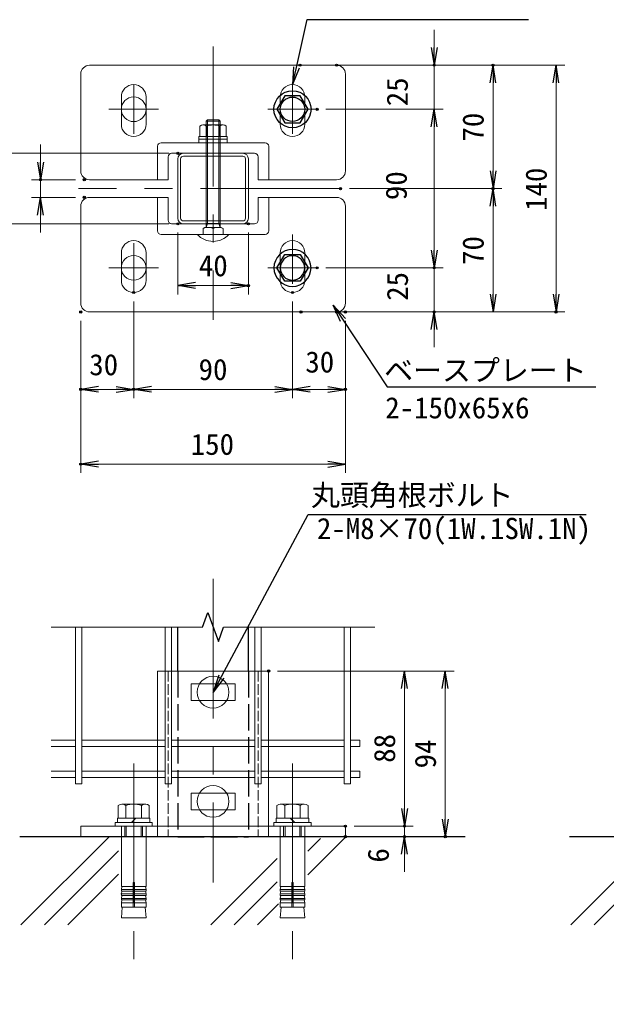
# Model space of a CAD drawing. Units: millimetres, scale not verified, with parts at other scales. Extents: x -4200 to 4200, y -2970 to 2970.
# Drawn here: x 1144 to 2475, y -893 to 1309 of the extents above; entities that cross this region are included whole.
import ezdxf
from ezdxf.enums import TextEntityAlignment as Align

# ---------------------------------------------------------------- set-up
doc = ezdxf.new("R2010")
doc.units = ezdxf.units.MM
doc.header["$LTSCALE"] = 10
doc.header["$PDMODE"] = 32
doc.header["$PDSIZE"] = 5
doc.linetypes.add('DASHED', pattern=[7.5, 6, -1.5])
doc.linetypes.add('USER1', pattern=[50.8, 31.75, -6.35, 6.35, -6.35])
for name, color, linetype, lineweight in [('0-0_D-STR-DIM', 7, 'Continuous', 13), ('0-1_D-STR3', 3, 'Continuous', 13), ('0-2_D-BMK', 2, 'USER1', 13), ('0-3_D-STR1', 1, 'Continuous', 25), ('0-4_D-STR2', 7, 'Continuous', 13), ('0-5_0', 7, 'Continuous', 25), ('0-7_D-STR-TXT', 7, 'Continuous', 25), ('0-A_D-DCR-HCH', 7, 'Continuous', 13), ('0-B_40', 1, 'Continuous', 5), ('0-C_D-BGD', 7, 'Continuous', 25)]:
    doc.layers.add(name, color=color, linetype=linetype, lineweight=lineweight)
doc.layers.add('0-6_Defpoints', color=7, linetype='Continuous')
doc.styles.add('ＭＳ ゴシック', font='')
doc.styles.get('ＭＳ ゴシック').set_extended_font_data('MS Gothic')

# ---------------------------------------------------------------- blocks, each defined once
blk = doc.blocks.new('M10-平')
at = {"layer": '0-5_0', "color": 3}
blk.add_lwpolyline([(76.28, -44.04), (76.28, 44.04), (0, 88.08), (-76.28, 44.04), (-76.28, -44.04), (0, -88.08)], close=True, dxfattribs=at)
for radius in [105.01, 69.26]:
    blk.add_circle((0, 0), radius, dxfattribs=at)
blk = doc.blocks.new('_Open')
at = {"layer": '0-5_0'}
blk.add_line((-10, 1.667), (0, 0), dxfattribs=at)
blk.add_lwpolyline([(-10, -1.667), (0, 0), (-10, 0)], dxfattribs=at)
blk = doc.blocks.new('ベースプレート部品\u3000平面図')
at = {"layer": '0-1_D-STR3'}
for p, q in [((-6588.24, 53459.09), (-7988.24, 53459.09)), ((-8038.24, 53409.09), (-8038.24, 52859.09)), ((-6538.24, 52859.09), (-6538.24, 53409.09)), ((-7808.25, 53124.09), (-7808.25, 53279.08)), ((-7668.25, 53124.09), (-7668.25, 53279.08)), ((-6908.25, 53124.09), (-6908.25, 53279.08)), ((-6768.25, 53124.09), (-6768.25, 53279.08)), ((-6993.25, 53019.09), (-7583.25, 53019.09)), ((-7603.25, 52809.09), (-7603.25, 52999.09)), ((-7053.25, 52959.09), (-7523.25, 52959.09)), ((-6973.25, 52999.09), (-6973.25, 52809.09)), ((-7543.25, 52809.09), (-7543.25, 52939.09)), ((-7033.25, 52809.09), (-7033.25, 52939.09)), ((-7988.24, 52809.09), (-7542.4, 52809.09)), ((-7032.4, 52809.09), (-6588.24, 52809.09))]:
    blk.add_line(p, q, dxfattribs=at)
for centre, radius, start, end in [((-7988.24, 53409.09), 50, 90, 180), ((-6588.24, 53409.09), 50, 0, 90), ((-7738.25, 53279.08), 70, 0, 180), ((-6838.25, 53279.08), 70, 0, 180), ((-7738.25, 53124.09), 70, 180, 0), ((-6838.25, 53124.09), 70, 180, 0), ((-7583.25, 52999.09), 20, 90, 180), ((-6993.25, 52999.09), 20, 0, 90), ((-7523.25, 52939.09), 20, 90, 180), ((-7053.25, 52939.09), 20, 0, 90), ((-7988.24, 52859.09), 50, 180, 270), ((-6588.24, 52859.09), 50, 270, 0)]:
    blk.add_arc(centre, radius, start, end, dxfattribs=at)
blk = doc.blocks.new('BREAK')
at = {"layer": '0-5_0'}
for p, q in [((352.4, 128.3), (0, 256.5)), ((-352.4, -128.3), (352.4, 128.3)), ((0, -256.5), (-352.4, -128.3))]:
    blk.add_line(p, q, dxfattribs=at)
blk = doc.blocks.new('ベースプレート部品\u3000正面図')
at = {"layer": '0-1_D-STR3', "linetype": 'DASHED'}
for p, q in [((8393.49, 24200.71), (8393.49, 23260.71)), ((8903.49, 24200.71), (8903.49, 23260.71)), ((8128.49, 23320.71), (8128.49, 23260.71)), ((8268.49, 23320.71), (8268.49, 23260.71)), ((8333.49, 23320.71), (8333.49, 23260.71)), ((8963.49, 23320.71), (8963.49, 23260.71)), ((9028.49, 23320.71), (9028.49, 23260.71)), ((9168.49, 23320.71), (9168.49, 23260.71))]:
    blk.add_line(p, q, dxfattribs=at)
at = {"layer": '0-1_D-STR3'}
for p, q in [((8963.49, 24200.71), (8963.49, 23320.71)), ((8773.41, 24128.21), (8523.37, 24128.21)), ((8523.37, 24128.21), (8523.37, 24033.21)), ((8773.37, 24128.21), (8773.37, 24033.21)), ((8773.37, 24033.21), (8523.41, 24033.21)), ((8773.41, 23508.21), (8523.37, 23508.21)), ((8523.37, 23508.21), (8523.37, 23413.21)), ((8773.37, 23508.21), (8773.37, 23413.21)), ((8773.37, 23413.21), (8523.41, 23413.21)), ((7898.51, 23320.71), (9398.51, 23320.71)), ((9398.51, 23320.71), (9398.51, 23260.71))]:
    blk.add_line(p, q, dxfattribs=at)
for points in [[(8963.49, 24200.71), (8333.49, 24200.71), (8333.49, 23320.71)], [(7898.51, 23320.71), (7898.51, 23260.71), (9398.51, 23260.71)]]:
    blk.add_lwpolyline(points, dxfattribs=at)
blk = doc.blocks.new('MLeader11')
at = {"layer": '0-7_D-STR-TXT'}
blk.add_line((1778.48, 1198.24), (1763.17, 1160.69), dxfattribs=at)
for points in [[(1771.97, 1199.71), (1796.57, 1308.65), (2291.05, 1308.65), (2298.25, 1308.65)], [(1765.47, 1201.17), (1763.17, 1160.69), (1771.97, 1199.71)]]:
    blk.add_lwpolyline(points, dxfattribs=at)
blk = doc.blocks.new('MLeader12')
at = {"layer": '0-7_D-STR-TXT'}
blk.add_line((1872.15, 622.7), (1855.7, 659.77), dxfattribs=at)
for points in [[(1883.28, 630.04), (1855.7, 659.77), (1877.72, 626.37)], [(1877.72, 626.37), (1977.64, 474.79), (2443.46, 474.79), (2450.66, 474.79)]]:
    blk.add_lwpolyline(points, dxfattribs=at)
blk = doc.blocks.new('MLeader13')
at = {"layer": '0-7_D-STR-TXT'}
blk.add_line((2625.31, -762.75), (2649.5, -730.2), dxfattribs=at)
for points in [[(2637.17, -768.83), (2649.5, -730.2), (2631.24, -765.79)], [(2631.24, -765.79), (2506.49, -1008.92), (1755.78, -1008.92), (1748.58, -1008.92)]]:
    blk.add_lwpolyline(points, dxfattribs=at)
blk = doc.blocks.new('MLeader15')
at = {"layer": '0-0_D-STR-DIM', "lineweight": 25}
blk.add_line((1607.89, -186.06), (1583.18, -218.22), dxfattribs=at)
for points in [[(1602, -182.92), (1798.39, 185.39), (2152.09, 185.39), (2428.92, 185.39)], [(1596.12, -179.78), (1583.18, -218.22), (1602, -182.92)]]:
    blk.add_lwpolyline(points, dxfattribs=at)

msp = doc.modelspace()

# ---------------------------------------------------------------- linework, layer by layer
at = {"layer": '0-0_D-STR-DIM'}
for p, q in [((2084.52, 1244.74), (2084.52, 1284.74)), ((1800.19, 1204.74), (2237.81, 1204.74)), ((1883.18, 1204.74), (2104.52, 1204.74)), ((1883.18, 1204.74), (2380.76, 1204.74)), ((2084.52, 1104.74), (2084.52, 1204.74)), ((2217.81, 964.74), (2217.81, 1164.74)), ((2360.76, 1164.74), (2360.76, 684.74)), ((1839.17, 1104.74), (2104.52, 1104.74)), ((1839.17, 1104.74), (2104.52, 1104.74)), ((2084.52, 1064.74), (2084.52, 1024.74)), ((2084.52, 1064.74), (2084.52, 784.74)), ((1191.83, 984.74), (1191.83, 1024.74)), ((1483.18, 1004.74), (1050.3, 1004.74)), ((1271.2, 944.74), (1171.83, 944.74)), ((1191.83, 904.74), (1191.83, 944.74)), ((1271.2, 904.74), (1171.83, 904.74)), ((1892.16, 924.74), (2237.81, 924.74)), ((1892.16, 924.74), (2237.81, 924.74)), ((2217.81, 684.74), (2217.81, 884.74)), ((1191.83, 864.74), (1191.83, 824.74)), ((1483.18, 844.74), (1050.3, 844.74)), ((1503.18, 824.74), (1503.18, 684.55)), ((1663.18, 824.74), (1663.18, 684.55)), ((2084.52, 784.74), (2084.52, 824.74)), ((1839.17, 744.74), (2104.52, 744.74)), ((1839.17, 744.74), (2104.52, 744.74)), ((2084.52, 744.74), (2084.52, 644.74)), ((1543.18, 704.55), (1623.18, 704.55)), ((1403.17, 668.78), (1403.17, 448.97)), ((1403.17, 668.78), (1403.17, 448.97)), ((1763.17, 668.78), (1763.17, 448.97)), ((1763.17, 668.78), (1763.17, 448.97)), ((1802.57, 644.74), (2237.81, 644.74)), ((1883.18, 644.74), (2104.52, 644.74)), ((1883.18, 644.74), (2380.76, 644.74)), ((1283.18, 624.78), (1283.18, 448.97)), ((1283.18, 624.78), (1283.18, 279.25)), ((1883.18, 624.78), (1883.18, 448.97)), ((1883.18, 624.78), (1883.18, 279.25)), ((2084.52, 604.74), (2084.52, 564.74)), ((1363.17, 468.97), (1323.18, 468.97)), ((1723.17, 468.97), (1443.17, 468.97)), ((1803.17, 468.97), (1843.18, 468.97)), ((1843.18, 299.25), (1323.18, 299.25)), ((1729.18, -170.2), (2037.05, -170.2)), ((1729.18, -170.2), (2129.58, -170.2)), ((2017.05, -210.2), (2017.05, -482.2)), ((2109.58, -210.2), (2109.58, -506.2)), ((2017.05, -482.2), (2017.05, -442.2)), ((1903.18, -522.2), (2037.05, -522.2)), ((1903.18, -522.2), (2037.05, -522.2)), ((2017.05, -522.2), (2017.05, -546.2)), ((1903.18, -546.2), (2037.05, -546.2)), ((1903.18, -546.2), (2129.58, -546.2)), ((2017.05, -586.2), (2017.05, -626.2))]:
    msp.add_line(p, q, dxfattribs=at)
at = {"layer": '0-1_D-STR3'}
for p, q in [((1567.16, 1077.54), (1570.36, 1080.74)), ((1595.96, 1080.74), (1570.36, 1080.74)), ((1570.38, 845.54), (1570.36, 1080.74)), ((1595.98, 845.54), (1595.96, 1080.74)), ((1599.16, 1077.54), (1595.96, 1080.74)), ((1553.18, 1043.14), (1553.18, 1066.34)), ((1560.07, 1069.14), (1606.25, 1069.14)), ((1567.18, 836.74), (1567.16, 1077.54)), ((1599.16, 1077.54), (1567.16, 1077.54)), ((1568.18, 1043.14), (1568.18, 1066.34)), ((1598.18, 1043.14), (1598.18, 1066.34)), ((1599.18, 836.74), (1599.16, 1077.54)), ((1613.18, 1043.14), (1613.18, 1066.34)), ((1551.18, 1043.14), (1551.18, 1036.74)), ((1551.18, 1036.74), (1615.18, 1036.74)), ((1553.18, 1043.14), (1613.18, 1043.14)), ((1560.58, 834.34), (1564.74, 836.74)), ((1601.63, 836.74), (1564.74, 836.74)), ((1599.18, 845.54), (1567.18, 845.54)), ((1567.18, 836.74), (1570.38, 845.54)), ((1599.18, 836.74), (1595.98, 845.54)), ((1605.78, 834.34), (1601.63, 836.74)), ((1619.18, 820.74), (1547.18, 820.74)), ((1560.58, 820.74), (1560.58, 834.34)), ((1605.78, 820.74), (1605.78, 834.34)), ((1367.98, -504.2), (1367.98, -475.4)), ((1430.88, -472.2), (1376.38, -472.2)), ((1385.58, -475.4), (1385.58, -504.2)), ((1420.78, -475.4), (1420.78, -504.2)), ((1438.38, -504.2), (1438.38, -475.4)), ((1727.98, -504.2), (1727.98, -475.4)), ((1735.48, -472.2), (1789.98, -472.2)), ((1745.58, -475.4), (1745.58, -504.2)), ((1780.78, -475.4), (1780.78, -504.2)), ((1798.38, -504.2), (1798.38, -475.4)), ((1398.18, -514.2), (1408.18, -504.2)), ((1768.18, -514.2), (1758.18, -504.2)), ((1383.18, -546.2), (1383.18, -522.2)), ((1386.38, -546.2), (1386.38, -522.2)), ((1419.98, -546.2), (1419.98, -522.2)), ((1423.18, -546.2), (1423.18, -522.2)), ((1743.18, -546.2), (1743.18, -522.2)), ((1746.38, -546.2), (1746.38, -522.2)), ((1779.98, -546.2), (1779.98, -522.2)), ((1783.18, -546.2), (1783.18, -522.2)), ((1401.68, -651.04), (1401.68, -706.2)), ((1404.68, -651.04), (1404.68, -706.2)), ((1761.68, -651.04), (1761.68, -706.2)), ((1764.68, -651.04), (1764.68, -706.2)), ((1401.68, -676.2), (1374.35, -676.2)), ((1401.68, -666.2), (1375.18, -666.2)), ((1404.68, -666.2), (1431.18, -666.2)), ((1404.68, -676.2), (1431.18, -676.2)), ((1761.68, -666.2), (1735.18, -666.2)), ((1761.68, -676.2), (1735.18, -676.2)), ((1764.68, -666.2), (1791.18, -666.2)), ((1764.68, -676.2), (1792.01, -676.2)), ((1401.68, -686.2), (1375.18, -686.2)), ((1401.68, -696.2), (1375.18, -696.2)), ((1404.68, -686.2), (1431.18, -686.2)), ((1404.68, -696.2), (1431.18, -696.2)), ((1761.68, -686.2), (1735.18, -686.2)), ((1761.68, -696.2), (1735.18, -696.2)), ((1764.68, -686.2), (1791.18, -686.2)), ((1764.68, -696.2), (1791.18, -696.2))]:
    msp.add_line(p, q, dxfattribs=at)
for points in [[(1551.18, 1043.14), (1615.18, 1043.14), (1615.18, 1036.74)], [(1366.38, -514.2), (1366.38, -504.2), (1439.98, -504.2), (1439.98, -514.2)], [(1799.98, -514.2), (1799.98, -504.2), (1726.38, -504.2), (1726.38, -514.2)], [(1404.68, -659.54), (1431.18, -659.54), (1431.18, -546.2), (1375.18, -546.2), (1375.18, -659.54), (1401.68, -659.54)], [(1761.68, -659.54), (1735.18, -659.54), (1735.18, -546.2), (1791.18, -546.2), (1791.18, -659.54), (1764.68, -659.54)], [(1376.43, -659.54), (1375.18, -666.2), (1375.18, -669.54), (1401.68, -669.54)], [(1429.93, -659.54), (1431.18, -666.2), (1431.18, -669.54), (1404.68, -669.54)], [(1736.43, -659.54), (1735.18, -666.2), (1735.18, -669.54), (1761.68, -669.54)], [(1789.93, -659.54), (1791.18, -666.2), (1791.18, -669.54), (1764.68, -669.54)], [(1376.43, -669.54), (1375.18, -676.2), (1375.18, -679.54), (1401.68, -679.54)], [(1376.43, -679.54), (1375.18, -686.2), (1375.18, -689.54), (1401.68, -689.54)], [(1429.93, -669.54), (1431.18, -676.2), (1431.18, -679.54), (1404.68, -679.54)], [(1429.93, -679.54), (1431.18, -686.2), (1431.18, -689.54), (1404.68, -689.54)], [(1736.43, -669.54), (1735.18, -676.2), (1735.18, -679.54), (1761.68, -679.54)], [(1736.43, -679.54), (1735.18, -686.2), (1735.18, -689.54), (1761.68, -689.54)], [(1789.93, -669.54), (1791.18, -676.2), (1791.18, -679.54), (1764.68, -679.54)], [(1789.93, -679.54), (1791.18, -686.2), (1791.18, -689.54), (1764.68, -689.54)], [(1429.93, -689.54), (1431.18, -696.2), (1431.18, -706.2), (1375.18, -706.2), (1375.18, -696.2), (1376.43, -689.54)], [(1736.43, -689.54), (1735.18, -696.2), (1735.18, -706.2), (1791.18, -706.2), (1791.18, -696.2), (1789.93, -689.54)], [(1429.08, -706.2), (1431.18, -730.2), (1375.18, -730.2), (1377.28, -706.2)], [(1431.18, -706.2), (1404.43, -706.2), (1375.18, -706.2)], [(1737.28, -706.2), (1735.18, -730.2), (1791.18, -730.2), (1789.08, -706.2)], [(1735.18, -706.2), (1761.93, -706.2), (1791.18, -706.2)]]:
    msp.add_lwpolyline(points, dxfattribs=at)
for points in [[(1551.18, 1036.74), (1615.18, 1036.74), (1615.18, 1028.74), (1551.18, 1028.74)], [(1445.18, -514.2), (1445.18, -522.2), (1361.18, -522.2), (1361.18, -514.2)], [(1721.18, -514.2), (1721.18, -522.2), (1805.18, -522.2), (1805.18, -514.2)]]:
    msp.add_lwpolyline(points, close=True, dxfattribs=at)
for centre, radius in [((1403.17, 1104.74), 28), ((1403.17, 744.74), 28), ((1583.18, -218.22), 36), ((1583.2, -466.2), 36)]:
    msp.add_circle(centre, radius, dxfattribs=at)
for centre, radius, start, end in [((1560.68, 1057.76), 11.39, 48.83491, 131.16509), ((1583.18, 1027.56), 41.58, 68.85295, 111.14705), ((1605.68, 1057.75), 11.4, 48.86505, 131.13495), ((1571.88, 808.73), 27.99, 66.18668, 113.81332), ((1594.48, 808.94), 27.8, 66.0128, 113.9872), ((1583.18, 853.24), 48.5, 222.07502, 317.92498), ((1376.78, -485.88), 13.68, 49.96723, 130.03277), ((1403.18, -522.2), 50, 69.39031, 110.60969), ((1429.58, -485.64), 13.5, 49.3117, 130.6883), ((1736.78, -485.64), 13.5, 49.3117, 130.6883), ((1763.18, -522.2), 50, 69.39031, 110.60969), ((1789.58, -485.88), 13.68, 49.96723, 130.03277), ((1403.18, -651.04), 1.5, 0, 180), ((1763.18, -651.04), 1.5, 0, 180)]:
    msp.add_arc(centre, radius, start, end, dxfattribs=at)
at = {"layer": '0-2_D-BMK'}
for p, q in [((1583.18, 1246.95), (1583.18, 626.67)), ((1403.17, 1160.74), (1403.17, 1048.74)), ((1763.17, 1160.69), (1763.17, 1048.69)), ((1347.17, 1104.74), (1459.17, 1104.74)), ((1707.17, 1104.74), (1819.17, 1104.74)), ((1872.16, 924.74), (1277.76, 924.74)), ((1763.17, 708.74), (1763.17, 820.74)), ((1403.17, 688.74), (1403.17, 800.74)), ((1347.17, 744.74), (1459.17, 744.74)), ((1707.17, 744.74), (1819.17, 744.74)), ((1583.18, 39.23), (1583.18, -650.21)), ((1403.18, -379.8), (1403.18, -871.82)), ((1763.18, -379.8), (1763.18, -871.82))]:
    msp.add_line(p, q, dxfattribs=at)
at = {"layer": '0-3_D-STR1'}
for p, q in [((1503.18, -170.2), (1503.18, -70.33)), ((1663.18, -170.2), (1663.18, -70.33))]:
    msp.add_line(p, q, dxfattribs=at)
at = {"layer": '0-3_D-STR1', "linetype": 'DASHED'}
for p, q in [((1503.18, -170.2), (1503.18, -546.2)), ((1663.18, -170.2), (1663.18, -546.2)), ((1503.18, -546.2), (1663.18, -546.2))]:
    msp.add_line(p, q, dxfattribs=at)
at = {"layer": '0-4_D-STR2'}
for p, q in [((1271.37, -70.33), (1271.37, -426.2)), ((1285.77, -70.33), (1285.77, -426.2)), ((1474.44, -70.33), (1474.44, -426.2)), ((1488.84, -70.33), (1488.84, -426.2)), ((1677.52, -70.33), (1677.52, -426.2)), ((1691.92, -70.33), (1691.92, -426.2)), ((1880.6, -70.33), (1880.6, -426.2)), ((1895, -70.33), (1895, -426.2)), ((1271.37, -326.9), (1216.29, -326.9)), ((1474.44, -326.9), (1285.77, -326.9)), ((1677.52, -326.9), (1488.84, -326.9)), ((1880.6, -326.9), (1691.92, -326.9)), ((1915.8, -326.9), (1895, -326.9)), ((1915.8, -326.9), (1915.8, -341.3)), ((1271.37, -341.3), (1216.29, -341.3)), ((1474.44, -341.3), (1285.77, -341.3)), ((1677.52, -341.3), (1488.84, -341.3)), ((1880.6, -341.3), (1691.92, -341.3)), ((1915.8, -341.3), (1895, -341.3)), ((1271.37, -397.4), (1216.29, -397.4)), ((1271.37, -411.8), (1216.29, -411.8)), ((1474.44, -397.4), (1285.77, -397.4)), ((1474.44, -411.8), (1285.77, -411.8)), ((1677.52, -397.4), (1488.84, -397.4)), ((1677.52, -411.8), (1488.84, -411.8)), ((1880.6, -397.4), (1691.92, -397.4)), ((1880.6, -411.8), (1691.92, -411.8)), ((1915.8, -397.4), (1895, -397.4)), ((1915.8, -411.8), (1895, -411.8)), ((1915.8, -397.4), (1915.8, -411.8)), ((1285.77, -426.2), (1271.37, -426.2)), ((1488.84, -426.2), (1474.44, -426.2)), ((1691.92, -426.2), (1677.52, -426.2)), ((1895, -426.2), (1880.6, -426.2))]:
    msp.add_line(p, q, dxfattribs=at)
at = {"layer": '0-6_Defpoints'}
for p in [(1780.19, 1204.74), (1863.18, 1204.74), (2084.52, 1204.74), (2217.81, 1204.74), (1819.17, 1104.74), (1503.18, 1004.74), (1191.83, 944.74), (1291.2, 944.74), (1872.16, 924.74), (1872.16, 924.74), (2217.81, 924.74), (1291.2, 904.74), (1503.18, 844.74), (1503.18, 844.74), (1663.18, 844.74), (1819.17, 744.74), (2084.52, 744.74), (1663.18, 704.55), (1403.17, 688.78), (1763.17, 688.78), (1283.18, 644.78), (1782.57, 644.74), (1863.18, 644.74), (1883.18, 644.78), (2084.52, 644.74), (2360.76, 644.74), (1283.18, 468.97), (1403.17, 468.97), (1883.18, 468.97), (1283.18, 299.25), (1709.18, -170.2), (1709.18, -170.2), (1883.18, -522.2), (2017.05, -522.2), (1883.18, -546.2), (2017.05, -546.2), (2109.58, -546.2)]:
    msp.add_point(p, dxfattribs=at)
at = {"layer": '0-A_D-DCR-HCH'}
for p, q in [((1216.29, -70.33), (1559.24, -70.33)), ((1950.08, -70.33), (1607.12, -70.33)), ((1147.57, -746.2), (1347.57, -546.2)), ((1797.75, -632.42), (1883.97, -546.2)), ((1797.75, -579.38), (1826.85, -550.28)), ((2393.9, -746.2), (2593.9, -546.2)), ((1200.6, -746.2), (1368.54, -578.26)), ((2446.94, -746.2), (2614.88, -578.26)), ((1577.9, -746.2), (1728.55, -595.55)), ((1253.64, -746.2), (1368.54, -631.3)), ((1630.93, -746.2), (1728.55, -648.58)), ((1683.97, -746.2), (1731.81, -698.35))]:
    msp.add_line(p, q, dxfattribs=at)
at = {"layer": '0-B_40'}
for p, q in [((1503.18, 991.94), (1503.18, 857.54)), ((1509.58, 991.94), (1509.58, 857.54)), ((1515.98, 1004.74), (1650.38, 1004.74)), ((1515.98, 998.34), (1650.38, 998.34)), ((1656.78, 991.94), (1656.78, 857.54)), ((1663.18, 991.94), (1663.18, 857.54)), ((1515.98, 851.14), (1650.38, 851.14)), ((1515.98, 844.74), (1650.38, 844.74))]:
    msp.add_line(p, q, dxfattribs=at)
for centre, radius, start, end in [((1515.98, 991.94), 12.8, 90, 180), ((1515.98, 991.94), 6.4, 90, 180), ((1650.38, 991.94), 12.8, 0, 90), ((1650.38, 991.94), 6.4, 0, 90), ((1515.98, 857.54), 12.8, 180, 270), ((1515.98, 857.54), 6.4, 180, 270), ((1650.38, 857.54), 12.8, 270, 0), ((1650.38, 857.54), 6.4, 270, 0)]:
    msp.add_arc(centre, radius, start, end, dxfattribs=at)
at = {"layer": '0-C_D-BGD'}
for p, q in [((2154.62, -546.2), (1144.71, -546.2)), ((3400.96, -546.2), (2391.04, -546.2))]:
    msp.add_line(p, q, dxfattribs=at)

# ---------------------------------------------------------------- block references
at = {"layer": '0-0_D-STR-DIM', "xscale": 4, "yscale": 4}
for p, rotation in [((2084.52, 1204.74), 270), ((2217.81, 1204.74), 90), ((2360.76, 1204.74), 90), ((2084.52, 1104.74), 90), ((2084.52, 1104.74), 90), ((1191.83, 944.74), 270), ((2217.81, 924.74), 270), ((1191.83, 904.74), 90), ((2217.81, 924.74), 90), ((2084.52, 744.74), 270), ((2084.52, 744.74), 270), ((1503.18, 704.55), 180), ((2217.81, 644.74), 270), ((2360.76, 644.74), 270), ((2084.52, 644.74), 90), ((1283.18, 468.97), 180), ((1403.17, 468.97), 180), ((1763.17, 468.97), 180), ((1283.18, 299.25), 180), ((2017.05, -170.2), 90), ((2109.58, -170.2), 90), ((2017.05, -522.2), 270), ((2017.05, -522.2), 270), ((2109.58, -546.2), 270), ((2017.05, -546.2), 90)]:
    msp.add_blockref('_Open', p, dxfattribs=dict(at, rotation=rotation))
at = {"layer": '0-0_D-STR-DIM'}
for name, p, xscale, yscale in [('_Open', (1663.18, 704.55), 4, 4), ('_Open', (1403.17, 468.97), 4, 4), ('_Open', (1763.17, 468.97), 4, 4), ('_Open', (1883.18, 468.97), 4, 4), ('_Open', (1883.18, 299.25), 4, 4), ('ベースプレート部品\u3000正面図', (-1876.22, -9850.49), 0.4, 0.4)]:
    msp.add_blockref(name, p, dxfattribs=dict(at, xscale=xscale, yscale=yscale))
msp.add_blockref('MLeader15', (0, 0), dxfattribs=at)
at = {"layer": '0-1_D-STR3', "xscale": 0.4, "yscale": 0.4}
msp.add_blockref('ベースプレート部品\u3000平面図', (4498.49, -20178.9), dxfattribs=at)
at = {"layer": '0-1_D-STR3', "yscale": 0.4}
for name, p, xscale, rotation in [('M10-平', (1763.17, 1104.74), 0.4, 30), ('ベースプレート部品\u3000平面図', (4498.49, 22028.37), -0.4, 180), ('M10-平', (1763.17, 744.74), -0.4, 150)]:
    msp.add_blockref(name, p, dxfattribs=dict(at, xscale=xscale, rotation=rotation))
at = {"layer": '0-7_D-STR-TXT'}
for name in ['MLeader11', 'MLeader12', 'MLeader13']:
    msp.add_blockref(name, (0, 0), dxfattribs=at)
at = {"layer": '0-A_D-DCR-HCH', "xscale": 0.09333333, "yscale": 0.09333333, "rotation": 270}
msp.add_blockref('BREAK', (1583.18, -70.33), dxfattribs=at)

# ---------------------------------------------------------------- texts
at = {"layer": '0-0_D-STR-DIM', "style": 'ＭＳ ゴシック'}
for s, p in [('25', (2039.11, 1111.57)), ('70', (2211.06, 1031.49)), ('90', (2036.77, 898.61)), ('140', (2354.01, 874.09)), ('70', (2211.06, 751.49)), ('25', (2039.47, 669.94)), ('88', (2010.3, -378.45)), ('94', (2102.83, -391.2)), ('6', (1996.07, -604.82))]:
    msp.add_text(s, height=48.09, rotation=90, dxfattribs=at).set_placement(p, align=Align.BOTTOM_LEFT)
for s, p in [('40', (1550.93, 711.3)), ('30', (1792.31, 492.77)), ('30', (1302.39, 486.63)), ('90', (1550.29, 475.72)), ('150', (1532.53, 306))]:
    msp.add_text(s, height=48.09, dxfattribs=at).set_placement(p, align=Align.BOTTOM_LEFT)
at = {"layer": '0-7_D-STR-TXT', "style": 'ＭＳ ゴシック'}
for s, p in [('ベースプレート', (1971.01, 473.69)), ('2-150x65x6 ', (1973.46, 388.8)), ('丸頭角根ボルト', (1805.17, 190.57)), ('2-M8×70(1W.1SW.1N)', (1818.52, 114.82))]:
    msp.add_text(s, height=48.09, dxfattribs=at).set_placement(p, align=Align.BOTTOM_LEFT)

doc.saveas('drawing.dxf')
